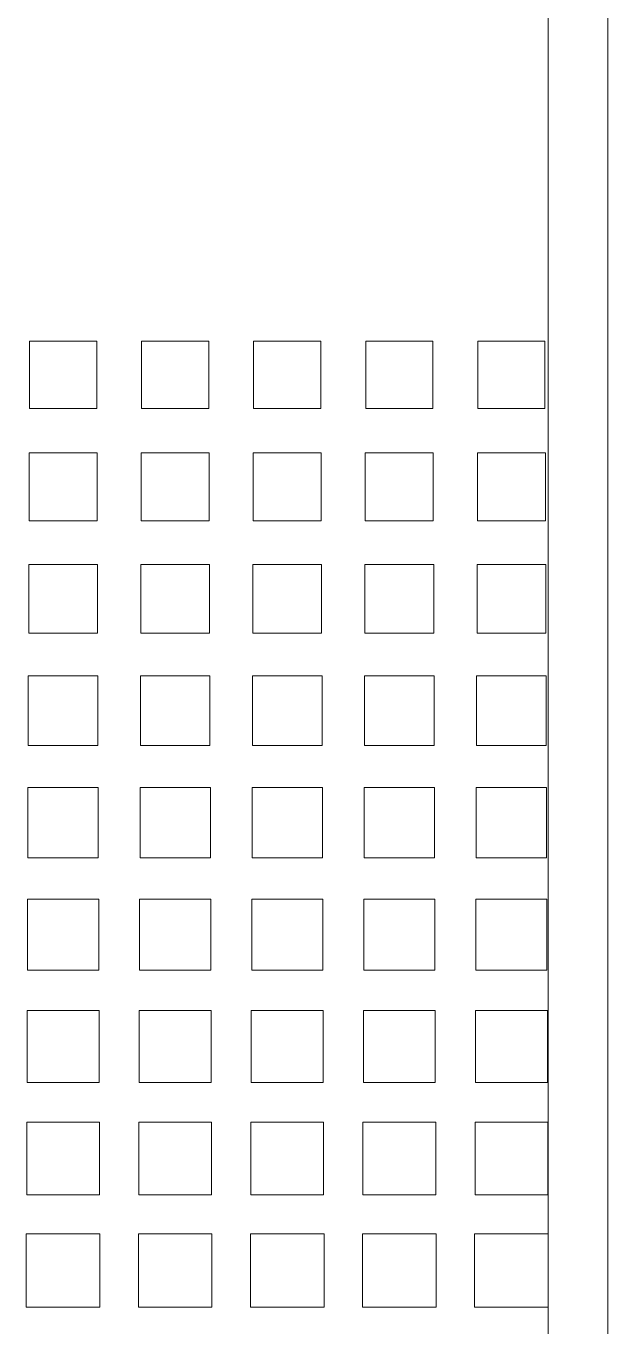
# Model space of a CAD drawing. Header units: millimetres. Extents: x 33157 to 59611, y -29750 to 1750.
# Drawn here: x 53644.19 to 53651.98, y -3122.72 to -3105.3 of the extents above; entities that cross this region are included whole.
import ezdxf

# ---------------------------------------------------------------- set-up
doc = ezdxf.new("R2010")
doc.units = ezdxf.units.MM
doc.layers.get('0').update_dxf_attribs({"lineweight": 18})

msp = doc.modelspace()

# ---------------------------------------------------------------- linework, layer by layer
at = {"lineweight": 9}
for p, q in [((53651.181, -3047.485), (53651.181, -3168.689)), ((53651.98, -3048.284), (53651.98, -3168.207))]:
    msp.add_line(p, q, dxfattribs=at)
for points, knots in [([(53644.236, -3109.528), (53644.236, -3109.528), (53645.136, -3109.528), (53645.136, -3109.528), (53645.136, -3109.528), (53645.136, -3110.428), (53645.136, -3110.428), (53645.136, -3110.428), (53644.236, -3110.428), (53644.236, -3110.428), (53644.236, -3110.428), (53644.236, -3109.532), (53644.236, -3109.532), (53644.236, -3109.532), (53644.236, -3109.528), (53644.236, -3109.528)], [0, 0, 0, 0, 148725.330206, 148725.330206, 148725.330206, 297450.660412, 297450.660412, 297450.660412, 446175.990617, 446175.990617, 446175.990617, 594901.320823, 594901.320823, 594901.320823, 743626.651029, 743626.651029, 743626.651029, 743626.651029]), ([(53645.737, -3109.528), (53645.737, -3109.528), (53646.637, -3109.528), (53646.637, -3109.528), (53646.637, -3109.528), (53646.637, -3110.428), (53646.637, -3110.428), (53646.637, -3110.428), (53645.737, -3110.428), (53645.737, -3110.428), (53645.737, -3110.428), (53645.737, -3109.532), (53645.737, -3109.532), (53645.737, -3109.532), (53645.737, -3109.528), (53645.737, -3109.528)], [0, 0, 0, 0, 148729.372173, 148729.372173, 148729.372173, 297458.744346, 297458.744346, 297458.744346, 446188.116518, 446188.116518, 446188.116518, 594917.488691, 594917.488691, 594917.488691, 743646.860864, 743646.860864, 743646.860864, 743646.860864]), ([(53647.237, -3109.528), (53647.237, -3109.528), (53648.137, -3109.528), (53648.137, -3109.528), (53648.137, -3109.528), (53648.137, -3110.428), (53648.137, -3110.428), (53648.137, -3110.428), (53647.237, -3110.428), (53647.237, -3110.428), (53647.237, -3110.428), (53647.237, -3109.532), (53647.237, -3109.532), (53647.237, -3109.532), (53647.237, -3109.528), (53647.237, -3109.528)], [0, 0, 0, 0, 148733.41414, 148733.41414, 148733.41414, 297466.82828, 297466.82828, 297466.82828, 446200.24242, 446200.24242, 446200.24242, 594933.65656, 594933.65656, 594933.65656, 743667.0707, 743667.0707, 743667.0707, 743667.0707]), ([(53648.737, -3109.528), (53648.737, -3109.528), (53649.637, -3109.528), (53649.637, -3109.528), (53649.637, -3109.528), (53649.637, -3110.428), (53649.637, -3110.428), (53649.637, -3110.428), (53648.737, -3110.428), (53648.737, -3110.428), (53648.737, -3110.428), (53648.737, -3109.532), (53648.737, -3109.532), (53648.737, -3109.532), (53648.737, -3109.528), (53648.737, -3109.528)], [0, 0, 0, 0, 148737.456108, 148737.456108, 148737.456108, 297474.912215, 297474.912215, 297474.912215, 446212.368323, 446212.368323, 446212.368323, 594949.82443, 594949.82443, 594949.82443, 743687.280538, 743687.280538, 743687.280538, 743687.280538]), ([(53650.237, -3109.528), (53650.237, -3109.528), (53651.137, -3109.528), (53651.137, -3109.528), (53651.137, -3109.528), (53651.137, -3110.428), (53651.137, -3110.428), (53651.137, -3110.428), (53650.237, -3110.428), (53650.237, -3110.428), (53650.237, -3110.428), (53650.237, -3109.532), (53650.237, -3109.532), (53650.237, -3109.532), (53650.237, -3109.528), (53650.237, -3109.528)], [0, 0, 0, 0, 148741.498075, 148741.498075, 148741.498075, 297482.996151, 297482.996151, 297482.996151, 446224.494226, 446224.494226, 446224.494226, 594965.992301, 594965.992301, 594965.992301, 743707.490377, 743707.490377, 743707.490377, 743707.490377]), ([(53644.231, -3111.023), (53644.534, -3111.023), (53644.838, -3111.023), (53645.142, -3111.023), (53645.142, -3111.327), (53645.142, -3111.63), (53645.142, -3111.934), (53644.838, -3111.934), (53644.534, -3111.934), (53644.231, -3111.934), (53644.231, -3111.631), (53644.231, -3111.329), (53644.231, -3111.027), (53644.231, -3111.026), (53644.231, -3111.024), (53644.231, -3111.023)], [0, 0, 0, 0, 148727.325976, 148727.325976, 148727.325976, 297454.651951, 297454.651951, 297454.651951, 446181.977927, 446181.977927, 446181.977927, 594909.303902, 594909.303902, 594909.303902, 743636.629878, 743636.629878, 743636.629878, 743636.629878]), ([(53645.731, -3111.023), (53646.035, -3111.023), (53646.338, -3111.023), (53646.642, -3111.023), (53646.642, -3111.327), (53646.642, -3111.63), (53646.642, -3111.934), (53646.338, -3111.934), (53646.035, -3111.934), (53645.731, -3111.934), (53645.731, -3111.631), (53645.731, -3111.329), (53645.731, -3111.027), (53645.731, -3111.026), (53645.731, -3111.024), (53645.731, -3111.023)], [0, 0, 0, 0, 148731.367938, 148731.367938, 148731.367938, 297462.735877, 297462.735877, 297462.735877, 446194.103815, 446194.103815, 446194.103815, 594925.471754, 594925.471754, 594925.471754, 743656.839692, 743656.839692, 743656.839692, 743656.839692]), ([(53647.232, -3111.023), (53647.535, -3111.023), (53647.839, -3111.023), (53648.142, -3111.023), (53648.142, -3111.327), (53648.142, -3111.63), (53648.142, -3111.934), (53647.839, -3111.934), (53647.535, -3111.934), (53647.232, -3111.934), (53647.232, -3111.631), (53647.232, -3111.329), (53647.232, -3111.027), (53647.232, -3111.026), (53647.232, -3111.024), (53647.232, -3111.023)], [0, 0, 0, 0, 148735.409902, 148735.409902, 148735.409902, 297470.819803, 297470.819803, 297470.819803, 446206.229705, 446206.229705, 446206.229705, 594941.639606, 594941.639606, 594941.639606, 743677.049508, 743677.049508, 743677.049508, 743677.049508]), ([(53648.732, -3111.023), (53649.035, -3111.023), (53649.339, -3111.023), (53649.642, -3111.023), (53649.642, -3111.327), (53649.642, -3111.63), (53649.642, -3111.934), (53649.339, -3111.934), (53649.035, -3111.934), (53648.732, -3111.934), (53648.732, -3111.631), (53648.732, -3111.329), (53648.732, -3111.027), (53648.732, -3111.026), (53648.732, -3111.024), (53648.732, -3111.023)], [0, 0, 0, 0, 148739.451865, 148739.451865, 148739.451865, 297478.90373, 297478.90373, 297478.90373, 446218.355595, 446218.355595, 446218.355595, 594957.807459, 594957.807459, 594957.807459, 743697.259324, 743697.259324, 743697.259324, 743697.259324]), ([(53650.232, -3111.023), (53650.536, -3111.023), (53650.839, -3111.023), (53651.143, -3111.023), (53651.143, -3111.327), (53651.143, -3111.63), (53651.143, -3111.934), (53650.839, -3111.934), (53650.536, -3111.934), (53650.232, -3111.934), (53650.232, -3111.631), (53650.232, -3111.329), (53650.232, -3111.027), (53650.232, -3111.026), (53650.232, -3111.024), (53650.232, -3111.023)], [0, 0, 0, 0, 148743.493828, 148743.493828, 148743.493828, 297486.987657, 297486.987657, 297486.987657, 446230.481485, 446230.481485, 446230.481485, 594973.975314, 594973.975314, 594973.975314, 743717.469142, 743717.469142, 743717.469142, 743717.469142]), ([(53644.226, -3112.518), (53644.533, -3112.518), (53644.84, -3112.518), (53645.147, -3112.518), (53645.147, -3112.825), (53645.147, -3113.132), (53645.147, -3113.439), (53644.84, -3113.439), (53644.533, -3113.439), (53644.226, -3113.439), (53644.226, -3113.133), (53644.226, -3112.828), (53644.226, -3112.522), (53644.226, -3112.521), (53644.226, -3112.519), (53644.226, -3112.518)], [0, 0, 0, 0, 148729.322385, 148729.322385, 148729.322385, 297458.64477, 297458.64477, 297458.64477, 446187.967155, 446187.967155, 446187.967155, 594917.28954, 594917.28954, 594917.28954, 743646.611925, 743646.611925, 743646.611925, 743646.611925]), ([(53645.726, -3112.518), (53646.033, -3112.518), (53646.34, -3112.518), (53646.647, -3112.518), (53646.647, -3112.825), (53646.647, -3113.132), (53646.647, -3113.439), (53646.34, -3113.439), (53646.033, -3113.439), (53645.726, -3113.439), (53645.726, -3113.133), (53645.726, -3112.828), (53645.726, -3112.522), (53645.726, -3112.521), (53645.726, -3112.519), (53645.726, -3112.518)], [0, 0, 0, 0, 148733.364344, 148733.364344, 148733.364344, 297466.728687, 297466.728687, 297466.728687, 446200.093031, 446200.093031, 446200.093031, 594933.457375, 594933.457375, 594933.457375, 743666.821719, 743666.821719, 743666.821719, 743666.821719]), ([(53647.226, -3112.518), (53647.533, -3112.518), (53647.84, -3112.518), (53648.147, -3112.518), (53648.147, -3112.825), (53648.147, -3113.132), (53648.147, -3113.439), (53647.84, -3113.439), (53647.533, -3113.439), (53647.226, -3113.439), (53647.226, -3113.133), (53647.226, -3112.828), (53647.226, -3112.522), (53647.226, -3112.521), (53647.226, -3112.519), (53647.226, -3112.518)], [0, 0, 0, 0, 148737.406303, 148737.406303, 148737.406303, 297474.812605, 297474.812605, 297474.812605, 446212.218908, 446212.218908, 446212.218908, 594949.625211, 594949.625211, 594949.625211, 743687.031513, 743687.031513, 743687.031513, 743687.031513]), ([(53648.727, -3112.518), (53649.034, -3112.518), (53649.341, -3112.518), (53649.648, -3112.518), (53649.648, -3112.825), (53649.648, -3113.132), (53649.648, -3113.439), (53649.341, -3113.439), (53649.034, -3113.439), (53648.727, -3113.439), (53648.727, -3113.133), (53648.727, -3112.828), (53648.727, -3112.522), (53648.727, -3112.521), (53648.727, -3112.519), (53648.727, -3112.518)], [0, 0, 0, 0, 148741.448262, 148741.448262, 148741.448262, 297482.896524, 297482.896524, 297482.896524, 446224.344785, 446224.344785, 446224.344785, 594965.793047, 594965.793047, 594965.793047, 743707.241309, 743707.241309, 743707.241309, 743707.241309]), ([(53650.227, -3112.518), (53650.534, -3112.518), (53650.841, -3112.518), (53651.148, -3112.518), (53651.148, -3112.825), (53651.148, -3113.132), (53651.148, -3113.439), (53650.841, -3113.439), (53650.534, -3113.439), (53650.227, -3113.439), (53650.227, -3113.133), (53650.227, -3112.828), (53650.227, -3112.522), (53650.227, -3112.521), (53650.227, -3112.519), (53650.227, -3112.518)], [0, 0, 0, 0, 148745.490221, 148745.490221, 148745.490221, 297490.980442, 297490.980442, 297490.980442, 446236.470664, 446236.470664, 446236.470664, 594981.960885, 594981.960885, 594981.960885, 743727.451106, 743727.451106, 743727.451106, 743727.451106]), ([(53644.22, -3114.013), (53644.531, -3114.013), (53644.841, -3114.013), (53645.152, -3114.013), (53645.152, -3114.323), (53645.152, -3114.634), (53645.152, -3114.944), (53644.841, -3114.944), (53644.531, -3114.944), (53644.22, -3114.944), (53644.22, -3114.635), (53644.22, -3114.326), (53644.22, -3114.017), (53644.22, -3114.015), (53644.22, -3114.014), (53644.22, -3114.013)], [0, 0, 0, 0, 148731.318284, 148731.318284, 148731.318284, 297462.636569, 297462.636569, 297462.636569, 446193.954853, 446193.954853, 446193.954853, 594925.273137, 594925.273137, 594925.273137, 743656.591422, 743656.591422, 743656.591422, 743656.591422]), ([(53645.721, -3114.013), (53646.031, -3114.013), (53646.342, -3114.013), (53646.652, -3114.013), (53646.652, -3114.323), (53646.652, -3114.634), (53646.652, -3114.944), (53646.342, -3114.944), (53646.031, -3114.944), (53645.721, -3114.944), (53645.721, -3114.635), (53645.721, -3114.326), (53645.721, -3114.017), (53645.721, -3114.015), (53645.721, -3114.014), (53645.721, -3114.013)], [0, 0, 0, 0, 148735.360239, 148735.360239, 148735.360239, 297470.720478, 297470.720478, 297470.720478, 446206.080717, 446206.080717, 446206.080717, 594941.440955, 594941.440955, 594941.440955, 743676.801194, 743676.801194, 743676.801194, 743676.801194]), ([(53647.221, -3114.013), (53647.532, -3114.013), (53647.842, -3114.013), (53648.153, -3114.013), (53648.153, -3114.323), (53648.153, -3114.634), (53648.153, -3114.944), (53647.842, -3114.944), (53647.532, -3114.944), (53647.221, -3114.944), (53647.221, -3114.635), (53647.221, -3114.326), (53647.221, -3114.017), (53647.221, -3114.015), (53647.221, -3114.014), (53647.221, -3114.013)], [0, 0, 0, 0, 148739.402194, 148739.402194, 148739.402194, 297478.804387, 297478.804387, 297478.804387, 446218.206581, 446218.206581, 446218.206581, 594957.608774, 594957.608774, 594957.608774, 743697.010968, 743697.010968, 743697.010968, 743697.010968]), ([(53648.721, -3114.013), (53649.032, -3114.013), (53649.342, -3114.013), (53649.653, -3114.013), (53649.653, -3114.323), (53649.653, -3114.634), (53649.653, -3114.944), (53649.342, -3114.944), (53649.032, -3114.944), (53648.721, -3114.944), (53648.721, -3114.635), (53648.721, -3114.326), (53648.721, -3114.017), (53648.721, -3114.015), (53648.721, -3114.014), (53648.721, -3114.013)], [0, 0, 0, 0, 148743.444149, 148743.444149, 148743.444149, 297486.888297, 297486.888297, 297486.888297, 446230.332446, 446230.332446, 446230.332446, 594973.776594, 594973.776594, 594973.776594, 743717.220743, 743717.220743, 743717.220743, 743717.220743]), ([(53650.222, -3114.013), (53650.532, -3114.013), (53650.843, -3114.013), (53651.153, -3114.013), (53651.153, -3114.323), (53651.153, -3114.634), (53651.153, -3114.944), (53650.843, -3114.944), (53650.532, -3114.944), (53650.222, -3114.944), (53650.222, -3114.635), (53650.222, -3114.326), (53650.222, -3114.017), (53650.222, -3114.015), (53650.222, -3114.014), (53650.222, -3114.013)], [0, 0, 0, 0, 148747.486104, 148747.486104, 148747.486104, 297494.972208, 297494.972208, 297494.972208, 446242.458311, 446242.458311, 446242.458311, 594989.944415, 594989.944415, 594989.944415, 743737.430519, 743737.430519, 743737.430519, 743737.430519]), ([(53644.215, -3115.508), (53644.529, -3115.508), (53644.843, -3115.508), (53645.157, -3115.508), (53645.157, -3115.822), (53645.157, -3116.136), (53645.157, -3116.45), (53644.843, -3116.45), (53644.529, -3116.45), (53644.215, -3116.45), (53644.215, -3116.137), (53644.215, -3115.824), (53644.215, -3115.512), (53644.215, -3115.51), (53644.215, -3115.509), (53644.215, -3115.508)], [0, 0, 0, 0, 148733.314839, 148733.314839, 148733.314839, 297466.629679, 297466.629679, 297466.629679, 446199.944518, 446199.944518, 446199.944518, 594933.259358, 594933.259358, 594933.259358, 743666.574197, 743666.574197, 743666.574197, 743666.574197]), ([(53645.716, -3115.508), (53646.03, -3115.508), (53646.344, -3115.508), (53646.658, -3115.508), (53646.658, -3115.822), (53646.658, -3116.136), (53646.658, -3116.45), (53646.344, -3116.45), (53646.03, -3116.45), (53645.716, -3116.45), (53645.716, -3116.137), (53645.716, -3115.824), (53645.716, -3115.512), (53645.716, -3115.51), (53645.716, -3115.509), (53645.716, -3115.508)], [0, 0, 0, 0, 148737.35679, 148737.35679, 148737.35679, 297474.713579, 297474.713579, 297474.713579, 446212.070369, 446212.070369, 446212.070369, 594949.427159, 594949.427159, 594949.427159, 743686.783949, 743686.783949, 743686.783949, 743686.783949]), ([(53647.216, -3115.508), (53647.53, -3115.508), (53647.844, -3115.508), (53648.158, -3115.508), (53648.158, -3115.822), (53648.158, -3116.136), (53648.158, -3116.45), (53647.844, -3116.45), (53647.53, -3116.45), (53647.216, -3116.45), (53647.216, -3116.137), (53647.216, -3115.824), (53647.216, -3115.512), (53647.216, -3115.51), (53647.216, -3115.509), (53647.216, -3115.508)], [0, 0, 0, 0, 148741.39874, 148741.39874, 148741.39874, 297482.797481, 297482.797481, 297482.797481, 446224.196221, 446224.196221, 446224.196221, 594965.594961, 594965.594961, 594965.594961, 743706.993701, 743706.993701, 743706.993701, 743706.993701]), ([(53648.716, -3115.508), (53649.03, -3115.508), (53649.344, -3115.508), (53649.658, -3115.508), (53649.658, -3115.822), (53649.658, -3116.136), (53649.658, -3116.45), (53649.344, -3116.45), (53649.03, -3116.45), (53648.716, -3116.45), (53648.716, -3116.137), (53648.716, -3115.824), (53648.716, -3115.512), (53648.716, -3115.51), (53648.716, -3115.509), (53648.716, -3115.508)], [0, 0, 0, 0, 148745.440691, 148745.440691, 148745.440691, 297490.881382, 297490.881382, 297490.881382, 446236.322073, 446236.322073, 446236.322073, 594981.762764, 594981.762764, 594981.762764, 743727.203455, 743727.203455, 743727.203455, 743727.203455]), ([(53650.216, -3115.508), (53650.53, -3115.508), (53650.844, -3115.508), (53651.158, -3115.508), (53651.158, -3115.822), (53651.158, -3116.136), (53651.158, -3116.45), (53650.844, -3116.45), (53650.53, -3116.45), (53650.216, -3116.45), (53650.216, -3116.137), (53650.216, -3115.824), (53650.216, -3115.512), (53650.216, -3115.51), (53650.216, -3115.509), (53650.216, -3115.508)], [0, 0, 0, 0, 148749.482642, 148749.482642, 148749.482642, 297498.965284, 297498.965284, 297498.965284, 446248.447926, 446248.447926, 446248.447926, 594997.930569, 594997.930569, 594997.930569, 743747.413211, 743747.413211, 743747.413211, 743747.413211]), ([(53644.21, -3117.003), (53644.527, -3117.003), (53644.845, -3117.003), (53645.163, -3117.003), (53645.163, -3117.32), (53645.163, -3117.638), (53645.163, -3117.955), (53644.845, -3117.955), (53644.527, -3117.955), (53644.21, -3117.955), (53644.21, -3117.639), (53644.21, -3117.323), (53644.21, -3117.007), (53644.21, -3117.005), (53644.21, -3117.004), (53644.21, -3117.003)], [0, 0, 0, 0, 148735.310883, 148735.310883, 148735.310883, 297470.621766, 297470.621766, 297470.621766, 446205.932649, 446205.932649, 446205.932649, 594941.243533, 594941.243533, 594941.243533, 743676.554416, 743676.554416, 743676.554416, 743676.554416]), ([(53645.71, -3117.003), (53646.028, -3117.003), (53646.345, -3117.003), (53646.663, -3117.003), (53646.663, -3117.32), (53646.663, -3117.638), (53646.663, -3117.955), (53646.345, -3117.955), (53646.028, -3117.955), (53645.71, -3117.955), (53645.71, -3117.639), (53645.71, -3117.323), (53645.71, -3117.007), (53645.71, -3117.005), (53645.71, -3117.004), (53645.71, -3117.003)], [0, 0, 0, 0, 148739.352829, 148739.352829, 148739.352829, 297478.705659, 297478.705659, 297478.705659, 446218.058488, 446218.058488, 446218.058488, 594957.411317, 594957.411317, 594957.411317, 743696.764147, 743696.764147, 743696.764147, 743696.764147]), ([(53647.211, -3117.003), (53647.528, -3117.003), (53647.846, -3117.003), (53648.163, -3117.003), (53648.163, -3117.32), (53648.163, -3117.638), (53648.163, -3117.955), (53647.846, -3117.955), (53647.528, -3117.955), (53647.211, -3117.955), (53647.211, -3117.639), (53647.211, -3117.323), (53647.211, -3117.007), (53647.211, -3117.005), (53647.211, -3117.004), (53647.211, -3117.003)], [0, 0, 0, 0, 148743.394776, 148743.394776, 148743.394776, 297486.789551, 297486.789551, 297486.789551, 446230.184327, 446230.184327, 446230.184327, 594973.579103, 594973.579103, 594973.579103, 743716.973878, 743716.973878, 743716.973878, 743716.973878]), ([(53648.711, -3117.003), (53649.028, -3117.003), (53649.346, -3117.003), (53649.663, -3117.003), (53649.663, -3117.32), (53649.663, -3117.638), (53649.663, -3117.955), (53649.346, -3117.955), (53649.028, -3117.955), (53648.711, -3117.955), (53648.711, -3117.639), (53648.711, -3117.323), (53648.711, -3117.007), (53648.711, -3117.005), (53648.711, -3117.004), (53648.711, -3117.003)], [0, 0, 0, 0, 148747.436722, 148747.436722, 148747.436722, 297494.873445, 297494.873445, 297494.873445, 446242.310167, 446242.310167, 446242.310167, 594989.746889, 594989.746889, 594989.746889, 743737.183612, 743737.183612, 743737.183612, 743737.183612]), ([(53650.211, -3117.003), (53650.529, -3117.003), (53650.846, -3117.003), (53651.164, -3117.003), (53651.164, -3117.32), (53651.164, -3117.638), (53651.164, -3117.955), (53650.846, -3117.955), (53650.529, -3117.955), (53650.211, -3117.955), (53650.211, -3117.639), (53650.211, -3117.323), (53650.211, -3117.007), (53650.211, -3117.005), (53650.211, -3117.004), (53650.211, -3117.003)], [0, 0, 0, 0, 148751.478669, 148751.478669, 148751.478669, 297502.957338, 297502.957338, 297502.957338, 446254.436008, 446254.436008, 446254.436008, 595005.914677, 595005.914677, 595005.914677, 743757.393346, 743757.393346, 743757.393346, 743757.393346]), ([(53644.205, -3118.497), (53644.526, -3118.497), (53644.847, -3118.497), (53645.168, -3118.497), (53645.168, -3118.818), (53645.168, -3119.139), (53645.168, -3119.46), (53644.847, -3119.46), (53644.526, -3119.46), (53644.205, -3119.46), (53644.205, -3119.141), (53644.205, -3118.821), (53644.205, -3118.501), (53644.205, -3118.5), (53644.205, -3118.499), (53644.205, -3118.497)], [0, 0, 0, 0, 148737.307188, 148737.307188, 148737.307188, 297474.614377, 297474.614377, 297474.614377, 446211.921565, 446211.921565, 446211.921565, 594949.228753, 594949.228753, 594949.228753, 743686.535942, 743686.535942, 743686.535942, 743686.535942]), ([(53645.705, -3118.497), (53646.026, -3118.497), (53646.347, -3118.497), (53646.668, -3118.497), (53646.668, -3118.818), (53646.668, -3119.139), (53646.668, -3119.46), (53646.347, -3119.46), (53646.026, -3119.46), (53645.705, -3119.46), (53645.705, -3119.141), (53645.705, -3118.821), (53645.705, -3118.501), (53645.705, -3118.5), (53645.705, -3118.499), (53645.705, -3118.497)], [0, 0, 0, 0, 148741.34913, 148741.34913, 148741.34913, 297482.698261, 297482.698261, 297482.698261, 446224.047391, 446224.047391, 446224.047391, 594965.396521, 594965.396521, 594965.396521, 743706.745651, 743706.745651, 743706.745651, 743706.745651]), ([(53647.205, -3118.497), (53647.526, -3118.497), (53647.847, -3118.497), (53648.168, -3118.497), (53648.168, -3118.818), (53648.168, -3119.139), (53648.168, -3119.46), (53647.847, -3119.46), (53647.526, -3119.46), (53647.205, -3119.46), (53647.205, -3119.141), (53647.205, -3118.821), (53647.205, -3118.501), (53647.205, -3118.5), (53647.205, -3118.499), (53647.205, -3118.497)], [0, 0, 0, 0, 148745.391072, 148745.391072, 148745.391072, 297490.782145, 297490.782145, 297490.782145, 446236.173217, 446236.173217, 446236.173217, 594981.56429, 594981.56429, 594981.56429, 743726.955362, 743726.955362, 743726.955362, 743726.955362]), ([(53648.706, -3118.497), (53649.027, -3118.497), (53649.348, -3118.497), (53649.669, -3118.497), (53649.669, -3118.818), (53649.669, -3119.139), (53649.669, -3119.46), (53649.348, -3119.46), (53649.027, -3119.46), (53648.706, -3119.46), (53648.706, -3119.141), (53648.706, -3118.821), (53648.706, -3118.501), (53648.706, -3118.5), (53648.706, -3118.499), (53648.706, -3118.497)], [0, 0, 0, 0, 148749.433015, 148749.433015, 148749.433015, 297498.86603, 297498.86603, 297498.86603, 446248.299045, 446248.299045, 446248.299045, 594997.73206, 594997.73206, 594997.73206, 743747.165075, 743747.165075, 743747.165075, 743747.165075]), ([(53650.206, -3118.497), (53650.527, -3118.497), (53650.848, -3118.497), (53651.169, -3118.497), (53651.169, -3118.818), (53651.169, -3119.139), (53651.169, -3119.46), (53650.848, -3119.46), (53650.527, -3119.46), (53650.206, -3119.46), (53650.206, -3119.141), (53650.206, -3118.821), (53650.206, -3118.501), (53650.206, -3118.5), (53650.206, -3118.499), (53650.206, -3118.497)], [0, 0, 0, 0, 148753.474958, 148753.474958, 148753.474958, 297506.949915, 297506.949915, 297506.949915, 446260.424873, 446260.424873, 446260.424873, 595013.89983, 595013.89983, 595013.89983, 743767.374788, 743767.374788, 743767.374788, 743767.374788]), ([(53644.199, -3119.992), (53644.524, -3119.992), (53644.848, -3119.992), (53645.173, -3119.992), (53645.173, -3120.317), (53645.173, -3120.641), (53645.173, -3120.966), (53644.848, -3120.966), (53644.524, -3120.966), (53644.199, -3120.966), (53644.199, -3120.643), (53644.199, -3120.319), (53644.199, -3119.996), (53644.199, -3119.995), (53644.199, -3119.993), (53644.199, -3119.992)], [0, 0, 0, 0, 148739.303807, 148739.303807, 148739.303807, 297478.607613, 297478.607613, 297478.607613, 446217.91142, 446217.91142, 446217.91142, 594957.215226, 594957.215226, 594957.215226, 743696.519033, 743696.519033, 743696.519033, 743696.519033]), ([(53645.7, -3119.992), (53646.024, -3119.992), (53646.349, -3119.992), (53646.673, -3119.992), (53646.673, -3120.317), (53646.673, -3120.641), (53646.673, -3120.966), (53646.349, -3120.966), (53646.024, -3120.966), (53645.7, -3120.966), (53645.7, -3120.643), (53645.7, -3120.319), (53645.7, -3119.996), (53645.7, -3119.995), (53645.7, -3119.993), (53645.7, -3119.992)], [0, 0, 0, 0, 148743.345744, 148743.345744, 148743.345744, 297486.691489, 297486.691489, 297486.691489, 446230.037233, 446230.037233, 446230.037233, 594973.382977, 594973.382977, 594973.382977, 743716.728722, 743716.728722, 743716.728722, 743716.728722]), ([(53647.2, -3119.992), (53647.525, -3119.992), (53647.849, -3119.992), (53648.174, -3119.992), (53648.174, -3120.317), (53648.174, -3120.641), (53648.174, -3120.966), (53647.849, -3120.966), (53647.525, -3120.966), (53647.2, -3120.966), (53647.2, -3120.643), (53647.2, -3120.319), (53647.2, -3119.996), (53647.2, -3119.995), (53647.2, -3119.993), (53647.2, -3119.992)], [0, 0, 0, 0, 148747.387682, 148747.387682, 148747.387682, 297494.775365, 297494.775365, 297494.775365, 446242.163047, 446242.163047, 446242.163047, 594989.550729, 594989.550729, 594989.550729, 743736.938412, 743736.938412, 743736.938412, 743736.938412]), ([(53648.7, -3119.992), (53649.025, -3119.992), (53649.349, -3119.992), (53649.674, -3119.992), (53649.674, -3120.317), (53649.674, -3120.641), (53649.674, -3120.966), (53649.349, -3120.966), (53649.025, -3120.966), (53648.7, -3120.966), (53648.7, -3120.643), (53648.7, -3120.319), (53648.7, -3119.996), (53648.7, -3119.995), (53648.7, -3119.993), (53648.7, -3119.992)], [0, 0, 0, 0, 148751.429621, 148751.429621, 148751.429621, 297502.859241, 297502.859241, 297502.859241, 446254.288862, 446254.288862, 446254.288862, 595005.718482, 595005.718482, 595005.718482, 743757.148103, 743757.148103, 743757.148103, 743757.148103]), ([(53650.201, -3119.992), (53650.525, -3119.992), (53650.85, -3119.992), (53651.174, -3119.992), (53651.174, -3120.317), (53651.174, -3120.641), (53651.174, -3120.966), (53650.85, -3120.966), (53650.525, -3120.966), (53650.201, -3120.966), (53650.201, -3120.643), (53650.201, -3120.319), (53650.201, -3119.996), (53650.201, -3119.995), (53650.201, -3119.993), (53650.201, -3119.992)], [0, 0, 0, 0, 148755.471559, 148755.471559, 148755.471559, 297510.943118, 297510.943118, 297510.943118, 446266.414677, 446266.414677, 446266.414677, 595021.886236, 595021.886236, 595021.886236, 743777.357795, 743777.357795, 743777.357795, 743777.357795]), ([(53644.194, -3121.487), (53644.522, -3121.487), (53644.85, -3121.487), (53645.178, -3121.487), (53645.178, -3121.815), (53645.178, -3122.143), (53645.178, -3122.471), (53644.85, -3122.471), (53644.522, -3122.471), (53644.194, -3122.471), (53644.194, -3122.144), (53644.194, -3121.818), (53644.194, -3121.491), (53644.194, -3121.49), (53644.194, -3121.488), (53644.194, -3121.487)], [0, 0, 0, 0, 148741.300143, 148741.300143, 148741.300143, 297482.600285, 297482.600285, 297482.600285, 446223.900428, 446223.900428, 446223.900428, 594965.200571, 594965.200571, 594965.200571, 743706.500713, 743706.500713, 743706.500713, 743706.500713]), ([(53645.694, -3121.487), (53646.023, -3121.487), (53646.351, -3121.487), (53646.679, -3121.487), (53646.679, -3121.815), (53646.679, -3122.143), (53646.679, -3122.471), (53646.351, -3122.471), (53646.023, -3122.471), (53645.694, -3122.471), (53645.694, -3122.144), (53645.694, -3121.818), (53645.694, -3121.491), (53645.694, -3121.49), (53645.694, -3121.488), (53645.694, -3121.487)], [0, 0, 0, 0, 148745.342076, 148745.342076, 148745.342076, 297490.684152, 297490.684152, 297490.684152, 446236.026229, 446236.026229, 446236.026229, 594981.368305, 594981.368305, 594981.368305, 743726.710381, 743726.710381, 743726.710381, 743726.710381]), ([(53647.195, -3121.487), (53647.523, -3121.487), (53647.851, -3121.487), (53648.179, -3121.487), (53648.179, -3121.815), (53648.179, -3122.143), (53648.179, -3122.471), (53647.851, -3122.471), (53647.523, -3122.471), (53647.195, -3122.471), (53647.195, -3122.144), (53647.195, -3121.818), (53647.195, -3121.491), (53647.195, -3121.49), (53647.195, -3121.488), (53647.195, -3121.487)], [0, 0, 0, 0, 148749.38401, 148749.38401, 148749.38401, 297498.76802, 297498.76802, 297498.76802, 446248.15203, 446248.15203, 446248.15203, 594997.53604, 594997.53604, 594997.53604, 743746.92005, 743746.92005, 743746.92005, 743746.92005]), ([(53648.695, -3121.487), (53649.023, -3121.487), (53649.351, -3121.487), (53649.679, -3121.487), (53649.679, -3121.815), (53649.679, -3122.143), (53649.679, -3122.471), (53649.351, -3122.471), (53649.023, -3122.471), (53648.695, -3122.471), (53648.695, -3122.144), (53648.695, -3121.818), (53648.695, -3121.491), (53648.695, -3121.49), (53648.695, -3121.488), (53648.695, -3121.487)], [0, 0, 0, 0, 148753.425944, 148753.425944, 148753.425944, 297506.851888, 297506.851888, 297506.851888, 446260.277832, 446260.277832, 446260.277832, 595013.703777, 595013.703777, 595013.703777, 743767.129721, 743767.129721, 743767.129721, 743767.129721]), ([(53650.195, -3121.487), (53650.523, -3121.487), (53650.851, -3121.487), (53651.18, -3121.487), (53651.18, -3121.815), (53651.18, -3122.143), (53651.18, -3122.471), (53650.851, -3122.471), (53650.523, -3122.471), (53650.195, -3122.471), (53650.195, -3122.144), (53650.195, -3121.818), (53650.195, -3121.491), (53650.195, -3121.49), (53650.195, -3121.488), (53650.195, -3121.487)], [0, 0, 0, 0, 148757.467878, 148757.467878, 148757.467878, 297514.935757, 297514.935757, 297514.935757, 446272.403635, 446272.403635, 446272.403635, 595029.871514, 595029.871514, 595029.871514, 743787.339392, 743787.339392, 743787.339392, 743787.339392])]:
    msp.add_open_spline(points, degree=3, knots=knots)

doc.saveas('drawing.dxf')
